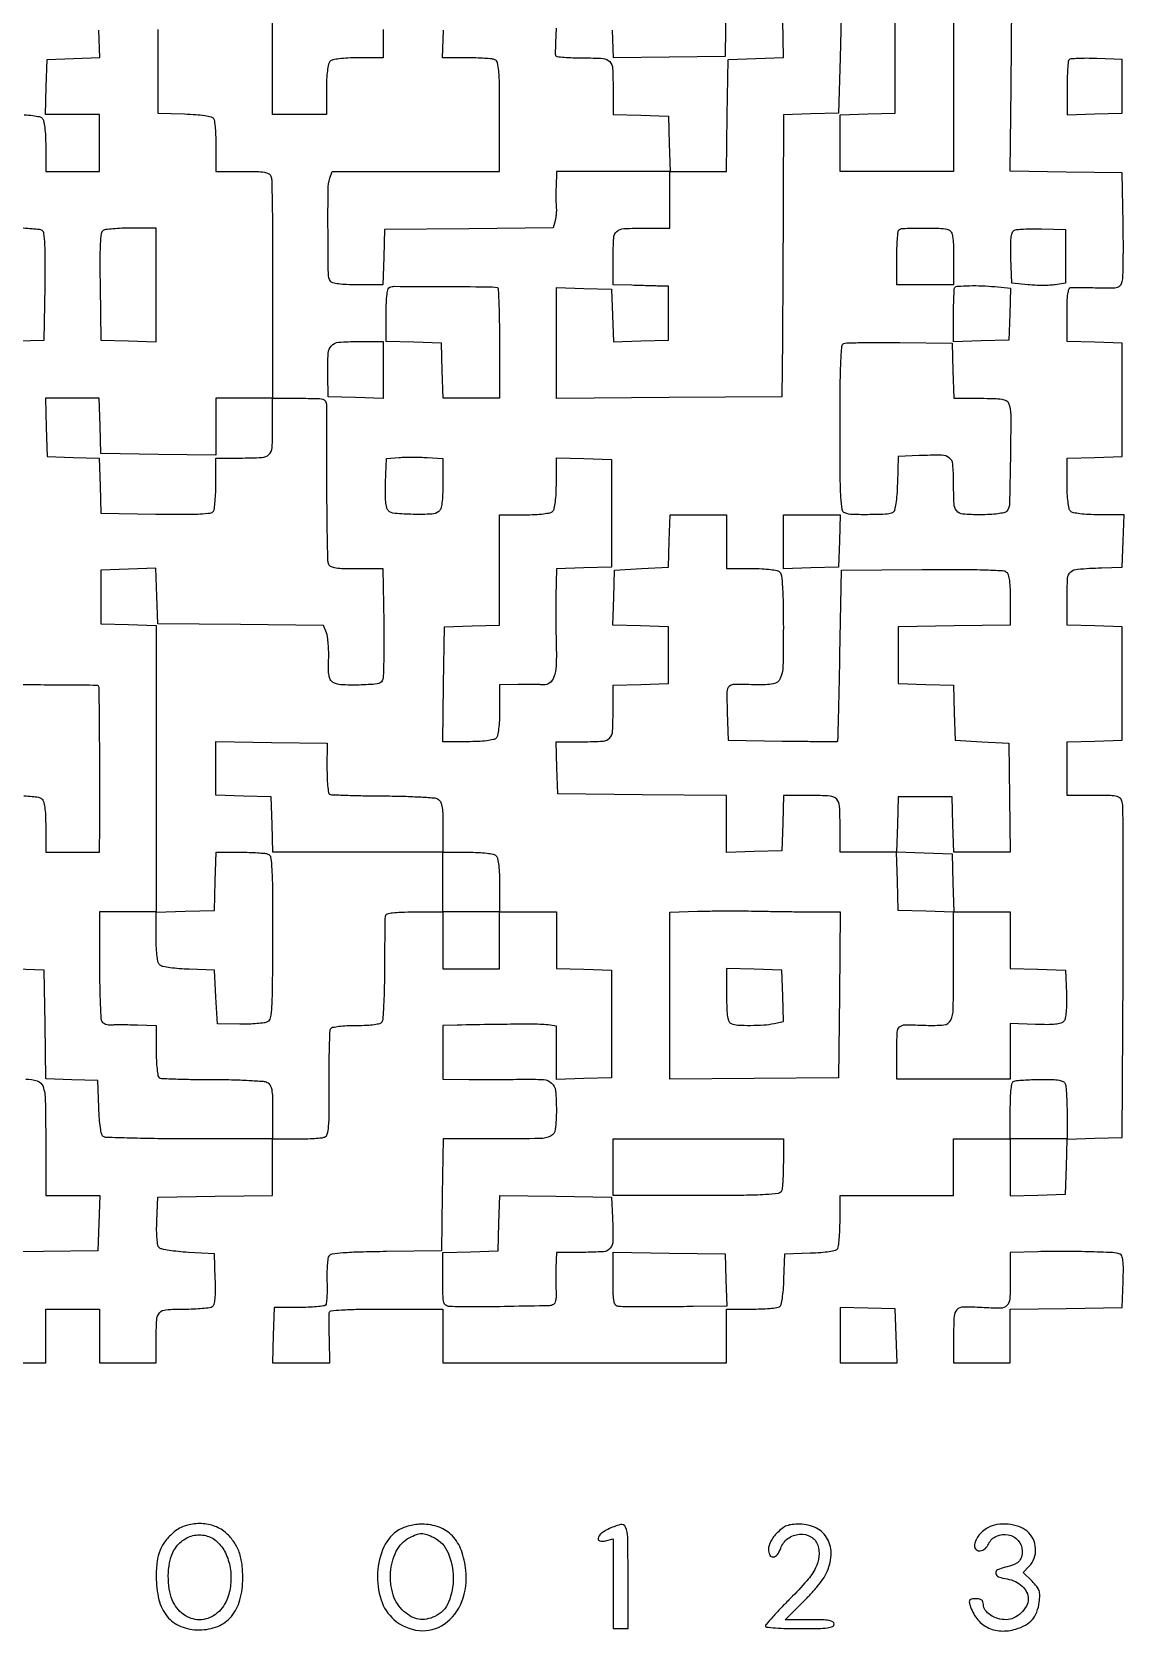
# Model space of a CAD drawing. Extents: x 156 to 936, y 100 to 969.
# Drawn here: x 570 to 936, y 100 to 636 of the extents above; entities that cross this region are included whole.
import ezdxf

# ---------------------------------------------------------------- set-up
doc = ezdxf.new("R2010")
doc.units = 0

msp = doc.modelspace()

# ---------------------------------------------------------------- linework, layer by layer
for points in [[(555.5, 190), (575, 190), (575, 199), (575, 208), (584, 208), (593, 208), (593, 199), (593, 190), (602.5, 190), (612, 190), (612, 197.418213, -0.012045), (612.169488, 204.452803, -0.170409), (613.103321, 206.752319, -0.196932), (615.216333, 207.795471, -0.016954), (621.356989, 208.015313, 0.009288), (624.570103, 208.081049, 0.012325), (627.487838, 208.267102, 0.009701), (629.896861, 208.527636, 0.10999), (630.793098, 208.850966, 0.187221), (631.389362, 209.659703, 0.039341), (631.721251, 211.4185, 0.027159), (631.864234, 214.085459, 0.008519), (631.793098, 218.085653), (631.5, 226.5), (622.795583, 227, -0.010967), (619.381989, 227.271312, -0.015042), (616.327771, 227.674739, -0.01172), (613.836594, 228.140547, -0.145803), (613.000726, 228.594857, -0.155444), (612.558498, 229.454858, -0.019595), (612.289631, 231.55462, -0.019943), (612.157432, 234.29015, -0.011423), (612.205143, 237.594857), (612.5, 245.5), (631.75, 245.771593), (651, 246.043186), (651, 255.521593), (651, 265), (658.918213, 265, 0.007109), (662.067069, 265.044776, 0.008958), (664.979143, 265.179854, 0.007391), (667.407152, 265.372186, 0.06825), (668.431974, 265.61227, 0.244064), (669.303346, 266.594584, 0.041011), (669.729575, 269.156279, 0.01963), (669.931286, 273.774994, 0.002599), (669.923371, 283.561506, -0.00353), (669.930449, 290.281867, -0.005383), (670.040577, 296.1144, -0.002138), (670.20976, 301.100033, -0.129562), (670.468626, 301.949236, -0.212003), (671.085084, 302.370436, -0.014759), (673.21, 302.696074, -0.018614), (675.888158, 302.925143, -0.012026), (679, 303, 0.010596), (682.502241, 303.074227, 0.025122), (685.097841, 303.315308, 0.030263), (686.926361, 303.692359, 0.185205), (687.690983, 304.25, 0.128852), (688.016707, 305.239117, 0.003271), (688.279081, 309.979688, 0.006777), (688.47649, 315.586609, 0.004547), (688.556952, 322, -0.001066), (688.592765, 328.413481, -0.001592), (688.653882, 334.020312, -0.000662), (688.727864, 338.821572, -0.034137), (688.806952, 339.75, -0.294833), (689.337389, 340.346737, -0.035635), (691.144135, 340.712025, -0.025024), (694.011735, 340.936767, -0.007044), (698.5, 341), (708, 341), (708, 331.5), (708, 322), (717.5, 322), (727, 322), (727, 331.5), (727, 341), (736.5, 341), (746, 341), (746, 331.537526), (746, 322.075052), (755.25, 321.787526), (764.5, 321.5), (764.5, 303.5), (764.5, 285.5), (755.25, 285.212474), (746, 284.924948), (746, 293.848975), (746, 302.773001), (743.25, 303.153287, 0.031661), (740.518653, 303.356088, 0.003179), (733.979502, 303.385228, 0.00325), (725.032984, 303.310064, 0.00129), (712.75, 303.09531), (708, 303), (708, 294), (708, 285), (716.75, 284.906082, 0.002418), (720.762235, 284.882421, 0.001368), (725.62411, 284.890566, 0.001366), (730.526104, 284.925579, 0.002246), (734.672502, 284.985146, -0.018785), (741.663365, 284.854338, -0.172549), (744.418594, 283.695911, -0.187123), (745.705564, 281.105428, -0.022785), (746, 274.647529, -0.027723), (745.640404, 268.16701, -0.255934), (744.08105, 265.945274, -0.111118), (740.600141, 265.106774, -0.003764), (726.415076, 265), (708.044131, 265), (707.772065, 246.25), (707.5, 227.5), (689.069141, 227.266381, 0.003441), (680.176313, 227.092448, 0.012814), (674.585009, 226.801079, 0.012951), (670.83361, 226.411069, 0.217565), (669.800608, 225.766381, 0.116431), (669.483763, 224.905279, 0.012248), (669.276131, 222.75504, 0.014631), (669.165147, 220.145751, 0.011238), (669.191464, 217.29333, -0.009926), (669.224824, 214.47816, -0.014231), (669.133867, 211.984624, -0.010003), (668.959722, 209.939009, -0.171777), (668.674478, 209.341144, -0.167796), (668.062033, 209.043104, -0.007819), (665.734953, 208.798401, -0.012207), (662.915945, 208.615699, -0.008396), (659.714481, 208.540401), (651.5, 208.485173), (651.212474, 199.242587), (650.924948, 190), (660.526012, 190), (670.127076, 190), (669.992901, 197.75, -0.0011), (669.946662, 200.809528, -0.001463), (669.918889, 203.590625, -0.001029), (669.907225, 205.922726, -0.014849), (669.929363, 206.75, -0.362749), (670.53976, 207.402041, -0.014238), (674.049018, 207.732623, -0.013433), (679.537568, 207.944525, -0.002931), (689, 208), (708, 208), (708, 199), (708, 190), (755.5, 190), (803, 190), (803, 199), (803, 208), (811.25, 208.015313, 0.008579), (814.497876, 208.077072, 0.011582), (817.430835, 208.251296, 0.008725), (819.854929, 208.494381, 0.112667), (820.706033, 208.797157, 0.192561), (821.236162, 209.533237, 0.02067), (821.666992, 211.63313, 0.020911), (822.005667, 214.460658, 0.010674), (822.206033, 218.031844), (822.5, 226.5), (830.968156, 226.793967, 0.010674), (834.539342, 226.994333, 0.020911), (837.36687, 227.333008, 0.02067), (839.466763, 227.763838, 0.192561), (840.202843, 228.293967, 0.112667), (840.505619, 229.145071, 0.008725), (840.748704, 231.569165, 0.011582), (840.922928, 234.502124, 0.008579), (840.984687, 237.75), (841, 246), (860, 246), (879, 246), (879, 255.5), (879, 265), (888.5, 265), (898, 265), (898, 255.462474), (898, 245.924948), (907.25, 246.212474), (916.5, 246.5), (916.787036, 255.712964), (917.074071, 264.925929), (926.287036, 265.212964), (935.5, 265.5), (935.776595, 320.5, 0.000947), (935.843216, 341.744487, 0.001486), (935.811656, 360.004687, 0.000367), (935.724867, 375.978117, 0.058002), (935.507543, 377.75, 0.122598), (934.851723, 379.003904, 0.154459), (933.732885, 379.672178, 0.053321), (931.54844, 379.94753, 0.004712), (925.980948, 380), (917, 380), (917, 388.962474), (917, 397.924948), (926.25, 398.212474), (935.5, 398.5), (935.5, 417.5), (935.5, 436.5), (926.25, 436.787526), (917, 437.075052), (917, 446.018474, -0.014194), (917.190094, 452.713321, -0.199365), (918.215838, 454.834916, -0.165063), (920.527107, 455.811311, -0.009054), (928.5, 456.245668), (935.5, 456.5), (935.788933, 465.25), (936.077866, 474), (927.738933, 474, -0.011007), (924.191211, 474.078112, -0.020282), (921.315326, 474.321952, -0.021049), (919.141383, 474.688939, -0.145022), (918.2, 475.2, -0.144682), (917.689961, 476.138013, -0.021131), (917.322617, 478.298731, -0.02038), (917.078344, 481.152513, -0.011159), (917, 484.662474), (917, 492.924948), (926.25, 493.212474), (935.5, 493.5), (935.5, 512.5), (935.5, 531.5), (926.25, 531.787526), (917, 532.075052), (917, 541.037526, -0.00744), (917.063008, 545.271671, -0.02682), (917.287754, 547.96063, -0.04033), (917.655897, 549.625425, -0.306589), (918.25, 550.103467, -0.021515), (919.076863, 550.136195, -0.001507), (921.397508, 550.121163, -0.002134), (924.165553, 550.083074, -0.001605), (927.209602, 550.018417, 0.005646), (932.010131, 549.955262, 0.063929), (933.891915, 550.19329, 0.171243), (934.879098, 550.858136, 0.099633), (935.494778, 552.16495, 0.053713), (935.711545, 553.768641, 0.003003), (935.817507, 558.807829, 0.004598), (935.852496, 564.817956, 0.00335), (935.785177, 571.5), (935.5, 588.5), (916.734464, 588.772122), (897.968929, 589.044245), (898.234464, 617.272122), (898.5, 645.5)], [(688, 636.5), (688, 627), (679.7, 627, 0.011084), (676.171507, 626.92177, 0.020332), (673.306878, 626.677711, 0.021091), (671.139671, 626.310542, 0.144849), (670.2, 625.8, 0.144849), (669.689458, 624.860329, 0.021091), (669.322289, 622.693122, 0.020332), (669.07823, 619.828493, 0.011084), (669, 616.3), (669, 608), (660, 608), (651, 608), (651, 627), (651, 646)], [(841.5, 645.5), (841, 627), (840.5, 608.5), (831.25, 608.212474), (822, 607.924948), (821.934333, 579.712474, -0.00042), (821.895725, 567.520287, -0.000322), (821.833808, 554.206164, -0.000326), (821.75976, 541.754602, -0.000776), (821.684333, 532.5), (821.5, 513.5), (783.75, 513.237975), (746, 512.97595), (746, 531.525501), (746, 550.075052), (755.25, 549.787526), (764.5, 549.5), (764.789473, 540.712997), (765.078945, 531.925993), (774.289473, 532.212997), (783.5, 532.5), (783.5, 541.5), (783.5, 550.5), (780.5, 550.582494, 0.000091), (778.934165, 550.625268, 0.000027), (776.545313, 550.689961, 0.000027), (773.862873, 550.762313, 0.000029), (771.25, 550.832494), (765, 551), (765, 559.893011, -0.014768), (765.199638, 566.650479, -0.195511), (766.252746, 568.85745, -0.175208), (768.599988, 569.829247, -0.01141), (776.081787, 570), (784, 570), (784, 579.5), (784, 589), (793.477935, 589), (802.955869, 589), (803.227935, 607.75), (803.5, 626.5), (812.771926, 626.787816), (822.043852, 627.075632), (821.771926, 645.787816)], [(612.5, 636.5), (612.5, 608.5), (621.467001, 608.207902, -0.009786), (625.292364, 608.008289, -0.020298), (628.262875, 607.673305, -0.020215), (630.447011, 607.24575, -0.195149), (631.201688, 606.707902, -0.112618), (631.504907, 605.855762, -0.008743), (631.748365, 603.431384, -0.011595), (631.922842, 600.498009, -0.008591), (631.984687, 597.25), (632, 589), (640.893011, 589, -0.006456), (645.689944, 588.93806, -0.036795), (648.225635, 588.68523, -0.079401), (649.671475, 588.187721, -0.180553), (650.424965, 587.334943, -0.085946), (650.680578, 586.040328, -0.001207), (650.848685, 578.05592, -0.003328), (650.959867, 568.777321, -0.002181), (650.970179, 558.084943, 0.0003), (650.93883, 546.882369, 0.00033), (650.92213, 536.032765, 0.000307), (650.919664, 526.761485, 0.001678), (650.938226, 521.75), (651, 513), (660, 513, -0.00409), (665.711627, 512.953275, -0.056948), (667.751166, 512.686355, -0.196548), (668.672276, 512.01186, -0.13386), (669.041229, 510.75, -0.00421), (669.057338, 509.123273, -0.000113), (669.066342, 501.964063, -0.000236), (669.071056, 493.550797, -0.000161), (669.068825, 484, 0.002058), (669.102701, 474.484415, 0.003091), (669.21776, 466.182812, 0.001264), (669.378199, 459.075243, 0.068632), (669.594984, 457.75, 0.179206), (670.292748, 456.839417, 0.094982), (671.634766, 456.3144, 0.039894), (674.083891, 456.059341, 0.006006), (679.023763, 456), (687.91275, 456), (688.206375, 437.92399, -0.004242), (688.260919, 430.894132, -0.006305), (688.178839, 424.73951, -0.003037), (688.011938, 419.528922, -0.118956), (687.70031, 418.42399, -0.247572), (686.021608, 417.339166, -0.015466), (679.930188, 416.989103, -0.01965), (673.870053, 417.06679, -0.128954), (671, 417.981733, -0.145042), (670.296549, 418.787634, -0.065655), (669.880608, 420.139776, -0.039696), (669.697883, 422.211865, -0.011575), (669.744484, 425.415828, 0.014584), (669.767238, 428.083735, 0.014739), (669.634065, 430.739012, 0.014689), (669.38236, 433.039877, 0.056305), (669.02527, 434.433535), (668.061571, 436.968254), (640.280786, 437.234127), (612.5, 437.5), (612.211984, 446.787023), (611.923969, 456.074046), (602.711984, 455.787023), (593.5, 455.5), (593.5, 446.5), (593.5, 437.5), (602.75, 437.212474), (612, 436.924948), (612, 388.926262), (612, 340.927576), (621.75, 341.213788), (631.5, 341.5), (631.786212, 351.25), (632.072424, 361), (639.954425, 361, -0.00708), (643.088399, 360.955618, -0.008931), (645.985679, 360.821719, -0.007355), (648.401214, 360.631094, -0.068342), (649.418015, 360.393087, -0.272447), (650.327914, 359.250255, -0.021452), (650.721615, 355.226208, -0.012615), (650.93053, 348.122153, -0.001507), (650.948701, 332.400922, -0.001426), (650.872412, 316.209795, -0.013588), (650.632107, 309.295257, -0.027507), (650.185933, 305.496428, -0.239318), (649.198898, 304.175475, -0.083104), (648.127849, 303.851829, -0.011358), (645.795926, 303.606281, -0.012799), (642.996123, 303.447639, -0.010497), (640, 303.41764), (632.5, 303.5), (632, 312.5), (631.5, 321.5), (623.049836, 321.793676, -0.011302), (619.718637, 321.984907, -0.014976), (616.700081, 322.317974, -0.012295), (614.227989, 322.728174, -0.126595), (613.299836, 323.166121, -0.156365), (612.712511, 324.086773, -0.030268), (612.320981, 326.047251, -0.024242), (612.07522, 328.828796, -0.009913), (612, 332.622445), (612, 341), (602.5, 341), (593, 341), (593.015313, 323.25, 0.004059), (593.077198, 316.35967, 0.006115), (593.253321, 310.356513, 0.002711), (593.493131, 305.256022, 0.129124), (593.804052, 304.282811, 0.119372), (594.277083, 303.826764, 0.052781), (595.073279, 303.467343, 0.048078), (596.039885, 303.248663, 0.046891), (597.038739, 303.215996, -0.013071), (598.381137, 303.262838, -0.003126), (600.612942, 303.268387, -0.003211), (603.176673, 303.242267, -0.003173), (605.75, 303.183185), (612, 303), (612, 294.559017, 0.010998), (612.072133, 291.280057, 0.016347), (612.292105, 288.417042, 0.01144), (612.600851, 286.096126, 0.218923), (612.994399, 285.503461, 0.128342), (613.799337, 285.255977, 0.002057), (618.595019, 285.06942, 0.005251), (624.20127, 284.933359, 0.00344), (630.663947, 284.888889, -0.00546), (637.185457, 284.817672, -0.007762), (642.978466, 284.601123, -0.004729), (647.823453, 284.298669, -0.105285), (649.169548, 283.909261, -0.140076), (650.125254, 282.98303, -0.085379), (650.671636, 281.497172, -0.039185), (650.93676, 278.949716, -0.006343), (651, 273.964816), (651, 265), (623.25, 265.015313, -0.002583), (612.526204, 265.076635, -0.004037), (603.296741, 265.251635, -0.001209), (595.301462, 265.487172, -0.134371), (594.292098, 265.798312, -0.195149), (593.75425, 266.552989, -0.020215), (593.326695, 268.737125, -0.020298), (592.991711, 271.707636, -0.009786), (592.792098, 275.532999), (592.5, 284.5), (583.772409, 284.788606), (575.044819, 285.077212), (574.772409, 303.288606), (574.5, 321.5), (565.234727, 321.787728)], [(567.828493, 607.92177, -0.020332), (570.693122, 607.677711, -0.021091), (572.860329, 607.310542, -0.144849), (573.8, 606.8, -0.144849), (574.310542, 605.860329, -0.021091), (574.677711, 603.693122, -0.020332), (574.92177, 600.828493, -0.011084), (575, 597.3), (575, 589), (584, 589), (593, 589), (593, 598.5), (593, 608), (583.962474, 608), (574.924948, 608), (575.212474, 617.25), (575.5, 626.5), (584.287003, 626.789473), (593.074007, 627.078945), (592.787003, 636.289473)], [(745.954625, 637, 0.004393), (745.771358, 633.688606, 0.006465), (745.673556, 630.776563, 0.003296), (745.638973, 628.315507, 0.112694), (745.763642, 627.75, 0.261127), (746.184867, 627.45022, 0.006559), (748.608917, 627.220312, 0.01242), (751.540444, 627.054193, 0.007942), (754.952028, 627, -0.014922), (761.661049, 626.799732, -0.19567), (763.860634, 625.747662, -0.17485), (764.829403, 623.404206, -0.01145), (765, 615.955738), (765, 608.075052), (774.25, 607.787526), (783.5, 607.5), (783.787526, 598.25), (784.075052, 589), (765.037526, 589), (746, 589), (745.884846, 583.75, 0.004055), (745.855181, 581.603758, 0.004284), (745.861201, 579.496297, 0.004097), (745.89683, 577.680458, 0.019369), (745.96606, 576.64165, -0.033696), (745.999474, 575.760656, -0.016183), (745.929563, 574.631211, -0.015964), (745.780164, 573.45281, -0.021971), (745.566064, 572.407198), (744.9697, 570.031095), (716.73485, 569.765548), (688.5, 569.5), (688.212474, 560.25), (687.924948, 551), (679.521491, 551, -0.009651), (675.770513, 551.072411, -0.023863), (673.030689, 551.309506, -0.028375), (671.113401, 551.679778, -0.194839), (670.354011, 552.236216, -0.136005), (669.661797, 554.614577, -0.002102), (669.537116, 569.000219, -0.003219), (669.564641, 582.939136, -0.07855), (670.199951, 586.75), (670.950498, 589), (698.975249, 589), (727, 589), (727, 607.393011, 0.002472), (726.948927, 617.723448, 0.018295), (726.72025, 622.640441, 0.036273), (726.288503, 625.393178, 0.24904), (725.418213, 626.393011, 0.068543), (724.399219, 626.631102, 0.007277), (721.964077, 626.821697, 0.008872), (719.042924, 626.955617, 0.007017), (715.880687, 627), (707.924948, 627), (708.212474, 636.25)], [(565.287036, 532.212964), (574.5, 532.5), (574.773792, 550.426279, 0.003244), (574.852313, 559.364497, 0.013907), (574.716418, 564.689515, 0.016205), (574.420432, 568.133477, 0.225497), (573.773792, 569.160966, 0.110898), (572.885456, 569.479821, 0.009361), (570.450739, 569.736403, 0.012067), (567.502728, 569.919839, 0.009039)], [(567.735348, 379.842502, -0.021342), (570.485252, 379.701133, -0.023545), (572.568167, 379.405224, -0.126804), (573.594796, 378.921326, -0.145524), (574.251072, 377.939147, -0.03848), (574.673265, 376.078343, -0.027148), (574.9254, 373.342652, -0.009406), (575, 369.377555), (575, 361), (584, 361), (593, 361), (593.093048, 369.75, 0.003158), (593.1493, 382.776107, 0.001686), (593.062834, 398.878662, 0.000117), (592.908134, 416.11383, 0.19652), (592.683013, 416.65032, 0.197103), (592.163156, 416.867776, 0.00008), (571.977106, 417.005164, 0.00133), (551.561096, 417.086546, 0.001358)], [(568.300964, 284.983256, -0.09188), (572.183816, 284.449134, -0.238505), (574.118933, 282.503114, -0.074144), (574.875419, 277.996509, -0.004574), (575, 264.377555), (575, 246), (584.037526, 246), (593.075052, 246), (592.787526, 236.75), (592.5, 227.5), (574.287172, 227.276733), (556.074344, 227.053466)]]:
    msp.add_lwpolyline(points, format="xyb")
for points in [[(802.772202, 646.287232), (802.5, 627.5), (783.787816, 627.228074), (765.075632, 626.956148), (764.787816, 636.228074)], [(878.966102, 645.399515), (878.966102, 589), (859.983051, 589), (841, 589), (841, 598.462474), (841, 607.924948), (850.25, 608.212474), (859.5, 608.5), (859.5, 627), (859.5, 645.5)]]:
    msp.add_lwpolyline(points)
for points in [[(917.702644, 626.369311, 0.173388), (917.422777, 625.777963, 0.006353), (917.206402, 623.267253, 0.010931), (917.050962, 620.245903, 0.007385), (917, 616.795808), (917, 607.924948), (926.25, 608.212474), (935.5, 608.5), (935.5, 617.5), (935.5, 626.5), (926.952644, 626.785977, 0.007913), (923.626528, 626.84459, 0.011703), (920.709672, 626.781547, 0.007016), (918.290922, 626.638564, 0.179987)], [(594.226208, 569.160966, 0.225497), (593.579568, 568.133477, 0.016205), (593.283582, 564.689515, 0.013907), (593.147687, 559.364497, 0.003244), (593.226208, 550.426279), (593.5, 532.5), (602.75, 532.212474), (612, 531.924948), (612, 550.962474), (612, 570), (603.75, 569.984687, 0.009039), (600.497272, 569.919839, 0.012067), (597.549261, 569.736403, 0.009361), (595.114544, 569.479821, 0.110898)], [(877.418213, 569.393011, -0.192406), (878.217093, 568.653872, -0.06988), (878.688469, 567.154102, -0.034532), (878.937024, 564.571713, -0.00673), (879, 559.893011), (879, 551), (869.5, 551), (860, 551), (860, 559.833333, -0.007039), (860.048334, 563.266524, -0.010477), (860.195833, 566.267708, -0.005871), (860.400808, 568.76784, -0.174709), (860.666667, 569.333333, -0.192867), (861.981803, 569.896108, -0.004931), (868.550861, 569.984299, -0.008182), (874.871554, 569.903379, -0.084511)], [(916.5, 560.5), (916.5, 551.5), (913, 551, -0.025271), (911.275512, 550.842002, -0.010209), (908.9125, 550.79375, -0.010071), (906.362159, 550.845125, -0.012595), (904, 551), (898.5, 551.5), (898.206902, 559.914347, -0.008557), (898.136131, 563.911022, -0.02706), (898.279299, 566.583734, -0.03904), (898.61127, 568.351173, -0.184607), (899.206902, 569.17015, -0.118191), (900.102078, 569.488416, -0.010843), (902.470153, 569.689286, -0.01353), (905.341672, 569.792355, -0.010196), (908.5, 569.755803), (916.5, 569.5)], [(726.225, 550.099795, -0.361941), (726.519588, 549.776818, -0.001489), (726.737031, 544.59494, -0.006068), (726.897857, 538.600549, -0.003672), (726.95, 531.5), (726.95, 513), (717.512526, 513), (708.075052, 513), (707.787526, 522.25), (707.5, 531.5), (698.25, 531.787526), (689, 532.075052), (689, 540.954192, -0.008156), (689.06699, 545.060641, -0.025243), (689.297109, 547.823452, -0.033532), (689.665894, 549.637005, -0.249155), (690.25, 550.256482, -0.082506), (691.730113, 550.498031, -0.000371), (707.641771, 550.44055, -0.000865), (722.793541, 550.348332, -0.032254)], [(892.787814, 550.382182), (898.075629, 549.846638), (897.787814, 541.173319), (897.5, 532.5), (888.25, 532.212474), (879, 531.924948), (879, 540.795808, -0.004454), (879.030559, 544.225975, -0.00692), (879.124207, 547.183248, -0.002644), (879.252444, 549.70626, -0.186278), (879.422831, 550.083333, -0.181623), (880.477265, 550.552605, -0.009261), (884.285458, 550.708361, -0.015059), (888.574282, 550.675087, -0.015767)], [(688, 522.462474), (688, 512.924948), (678.781651, 513.212474), (669.563303, 513.5), (669.471582, 521, -0.015639), (669.605582, 528.034671, -0.174399), (670.669374, 530.581636, -0.190451), (673.06869, 531.750804, -0.019261), (679.535184, 532), (688, 532)], [(878.787526, 522.25), (879.075052, 513), (887.930537, 513, -0.006773), (892.587052, 512.936924, -0.03465), (895.160133, 512.688208, -0.070053), (896.655249, 512.216672, -0.192061), (897.393011, 511.418213, -0.09206), (898.145544, 507.347604, -0.003894), (898.019097, 492.616753, -0.00225), (897.699267, 477.295436, -0.192327), (896.8, 475.2, -0.142062), (895.888147, 474.698102, -0.021703), (893.825282, 474.327993, -0.021121), (891.136184, 474.08019, -0.012415), (887.906989, 474, -0.019529), (882.10285, 474.22678, -0.206572), (880.053293, 475.30822, -0.160126), (879.15772, 477.685296, -0.010688), (879, 485.062735, 0.021864), (878.742559, 490.947241, 0.211695), (877.562553, 493.083447, 0.162596), (875.01089, 493.947558, 0.011811), (867.479083, 493.800912), (860.5, 493.5), (860.207902, 484.532999, -0.009786), (860.008289, 480.707636, -0.020298), (859.673305, 477.737125, -0.020215), (859.24575, 475.552989, -0.195149), (858.707902, 474.798312, -0.130987), (856.817018, 474.201645, -0.008326), (850.955404, 474.034449, -0.010436), (845.174013, 474.086528, -0.084331), (842.581787, 474.606989, -0.272858), (841.669364, 475.754795, -0.020825), (841.269676, 479.85172, -0.012415), (841.047462, 487.069303, -0.001487), (841, 503.023655, -0.001985), (841.055238, 516.934927, -0.00904), (841.265876, 525.027951, -0.007147), (841.581369, 530.424532, -0.283936), (842.25, 531.349327, -0.091899), (843.209156, 531.551964, -0.001786), (848.273438, 531.660091, -0.004234), (854.203159, 531.715282, -0.002819), (861, 531.682661), (878.5, 531.5)], [(575.213788, 503.25), (575.5, 493.5), (584.212982, 493.211607), (592.925964, 492.923214), (593.212982, 483.711607), (593.5, 474.5), (611.926619, 474.226758, 0.003139), (621.125155, 474.14811, 0.013555), (626.589823, 474.283854, 0.01557), (630.126519, 474.578359, 0.226527), (631.161306, 475.226758, 0.110913), (631.48003, 476.114795, 0.009356), (631.736503, 478.549423, 0.012063), (631.919865, 481.497312, 0.009035), (631.984687, 484.75), (632, 493), (639.918213, 493, 0.011759), (647.429085, 493.176663, 0.18106), (649.767356, 494.179831, 0.19079), (650.809647, 496.45107, 0.013298), (651, 503.606989), (651, 513), (641.5, 513), (632, 513), (632, 503.478407), (632, 493.956814), (612.75, 494.228407), (593.5, 494.5), (593.212474, 503.75), (592.924948, 513), (583.926262, 513), (574.927576, 513)], [(708, 484.529895, -0.00982), (707.924766, 480.699477, -0.025854), (707.675389, 477.965859, -0.03442), (707.26862, 476.071226, -0.150566), (706.648795, 475.123488, -0.163371), (704.299028, 474.215226, -0.015729), (698.089708, 474.131354, -0.015169), (691.876218, 474.431602, -0.178093), (689.710973, 475.427542, -0.145397), (689.185328, 476.393347, -0.028752), (688.883356, 478.36252, -0.023515), (688.752617, 481.103917, -0.010132), (688.824456, 484.763227), (689.148912, 492.892281), (693.324456, 493.19614, -0.012884), (695.297719, 493.288708, -0.006304), (697.815621, 493.310117, -0.006249), (700.435232, 493.266621, -0.009014), (702.75, 493.15745), (708, 492.814901)], [(764.5, 474.5), (764.5, 456.5), (755.25, 456.212474), (746, 455.924948), (745.870157, 446.712474, 0.002991), (745.836747, 442.593583, 0.001923), (745.844955, 437.816404, 0.001933), (745.889043, 433.141414, 0.003631), (745.966696, 429.364645, -0.019571), (745.89908, 423.39022, -0.071215), (745.174365, 419.674945, -0.14144), (743.76791, 417.687487, -0.190555), (741.681331, 417.048124, 0.014879), (740.45841, 417.108714, 0.003082), (738.304829, 417.137972, 0.003236), (735.802776, 417.140345, 0.003046), (733.25, 417.110691), (727, 417), (727, 408.7, -0.011084), (726.92177, 405.171507, -0.020332), (726.677711, 402.306878, -0.021091), (726.310542, 400.139671, -0.144849), (725.8, 399.2, -0.144945), (724.859379, 398.68917, -0.021068), (722.688436, 398.322102, -0.020304), (719.817564, 398.078164, -0.011041), (716.278407, 398), (707.956814, 398), (708.228407, 417.25), (708.5, 436.5), (717.75, 436.787526), (727, 437.075052), (727, 455.537526), (727, 474), (735.3, 474, 0.011084), (738.828493, 474.07823, 0.020332), (741.693122, 474.322289, 0.021091), (743.860329, 474.689458, 0.144849), (744.8, 475.2, 0.145015), (745.311042, 476.141321, 0.021051), (745.678036, 478.315021, 0.020283), (745.921884, 481.190499, 0.01101), (746, 484.737526), (746, 493.075052), (755.25, 492.787526), (764.5, 492.5)], [(803, 465), (803, 456), (811.3, 456, -0.011084), (814.828493, 455.92177, -0.020332), (817.693122, 455.677711, -0.021091), (819.860329, 455.310542, -0.144849), (820.8, 454.8, -0.169897), (821.377525, 453.600817, -0.011759), (821.715071, 449.806272, -0.012259), (821.935577, 444.389808, -0.004043), (822, 436.422445, -0.005367), (821.857808, 423.175195, -0.100545), (820.945096, 419.129432, -0.251654), (818.646549, 417.362298, -0.049849), (813.284291, 417.02542, 0.006985), (805.712638, 417.198881, 0.190556), (803.883466, 416.49433, 0.208773), (803.115161, 414.750067, 0.008587), (803.212474, 407.75), (803.5, 398.5), (821.75, 398.227441, 0.001414), (828.762379, 398.142554, 0.002319), (834.700991, 398.115011, 0.000271), (839.987863, 398.117876, 0.231864), (840.210819, 398.227441, 0.159319), (840.299984, 398.477615, 0.000083), (840.518094, 406.791811, 0.00111), (840.738921, 416.053059, 0.000676), (840.960819, 427), (841.5, 455.5), (868.466739, 455.692567, -0.002614), (880.417174, 455.715417, -0.006889), (888.978155, 455.569053, -0.003959), (895.430365, 455.31864, -0.162923), (896.716739, 454.820122, -0.157943), (897.292813, 453.910945, -0.029031), (897.679739, 451.935638, -0.023811), (897.924619, 449.152927, -0.010041), (898, 445.399621), (898, 437.044131), (879.25, 436.772065), (860.5, 436.5), (860.5, 427), (860.5, 417.5), (869.712964, 417.212964), (878.925929, 416.925929), (879.212964, 407.712964), (879.5, 398.5), (888.5, 398), (897.5, 397.5), (897.732973, 379.25), (897.965946, 361), (888.520499, 361), (879.075052, 361), (878.787526, 370.25), (878.5, 379.5), (869.5, 379.5), (860.5, 379.5), (860.212977, 370.288016), (859.925954, 361.076031), (869.212977, 360.788016), (878.5, 360.5), (878.786212, 350.75), (879.072424, 341), (888.536212, 341), (898, 341), (898, 331.537526), (898, 322.075052), (907.25, 321.787526), (916.5, 321.5), (916.793771, 313.655204, -0.011559), (916.84217, 310.273852, -0.021189), (916.701223, 307.522092, -0.023197), (916.407018, 305.433375, -0.127282), (915.926516, 304.411457, -0.146513), (914.938809, 303.75425, -0.046044), (913.181635, 303.390478, -0.029245), (910.511406, 303.247105, -0.008463), (906.382745, 303.33695), (898, 303.661394), (898, 294.330697), (898, 285), (879, 285), (860, 285), (860, 294, -0.009036), (860.121822, 300.740614, -0.198521), (860.922758, 302.495865, -0.191866), (862.739711, 303.20402, -0.008357), (869.684577, 303.035926, 0.033542), (875.792074, 303.195655, 0.26383), (878.032459, 304.758538, 0.10785), (878.886598, 308.391551, 0.00401), (879, 322.529862), (879, 340.924948), (869.75, 341.212474), (860.5, 341.5), (860.213788, 351.25), (859.927576, 361), (850.463788, 361), (841, 361), (841, 368.918213, 0.011384), (840.829682, 376.397656, 0.174757), (839.860252, 378.745668, 0.195866), (837.658129, 379.79962, 0.014889), (830.930537, 380), (822.075052, 380), (821.787526, 370.75), (821.5, 361.5), (812.25, 361.212474), (803, 360.924948), (803, 370.446901), (803, 379.968853), (774.75, 380.234427), (746.5, 380.5), (746.211067, 389.25), (745.922134, 398), (754.854078, 398, 0.014609), (761.641066, 398.198342, 0.194741), (763.853316, 399.248213, 0.176025), (764.828262, 401.589684, 0.011517), (765, 409.044262), (765, 416.924948), (774.25, 417.212474), (783.5, 417.5), (783.5, 427), (783.5, 436.5), (774.212977, 436.788016), (764.925954, 437.076031), (765.212977, 446.288016), (765.5, 455.5), (774.5, 456), (783.5, 456.5), (783.788933, 465.25), (784.077866, 474), (793.538933, 474), (803, 474)], [(669.191638, 389.264286, 0.009956), (669.237072, 386.069146, 0.014984), (669.415516, 383.288984, 0.009748), (669.674211, 381.020707, 0.224714), (670.019614, 380.487878, 0.128584), (670.73715, 380.267639, 0.001602), (675.573296, 380.079703, 0.004597), (681.193965, 379.931041, 0.00298), (687.697237, 379.857619, -0.005035), (694.261962, 379.756511, -0.007212), (700.078251, 379.524346, -0.00422), (704.953826, 379.217955, -0.103481), (706.25, 378.848844, -0.146507), (707.147105, 377.970912, -0.080394), (707.671167, 376.511781, -0.038969), (707.934529, 374.047567, -0.007143), (708, 369.464816), (708, 361), (716.3, 361, -0.011084), (719.828493, 360.92177, -0.020332), (722.693122, 360.677711, -0.021091), (724.860329, 360.310542, -0.144849), (725.8, 359.8, -0.147006), (726.316915, 358.838945, -0.020534), (726.681818, 356.584848, -0.019692), (726.923212, 353.57572, -0.010168), (727, 349.8), (727, 341), (717.5, 341), (708, 341), (708, 351), (708, 361), (679.537526, 361), (651.075052, 361), (650.787526, 370.25), (650.5, 379.5), (641.25, 379.787526), (632, 380.075052), (632, 389.059591), (632, 398.044131), (650.619262, 397.772065), (669.238524, 397.5)], [(831.765819, 341.037566), (841.031637, 341), (840.765819, 313.25), (840.5, 285.5), (812.25, 285.234427), (784, 284.968853), (784, 312.946901), (784, 340.924948), (793.25, 341.212474, -0.004375), (797.512192, 341.307635, -0.002418), (802.720312, 341.353137, -0.00241), (807.999657, 341.348281, -0.003875), (812.5, 341.287566, 0.001274), (817.00143, 341.203418, 0.000792), (822.284334, 341.126499, 0.000794), (827.497552, 341.067131, 0.001436)], [(803, 313.144515, 0.006687), (803.062877, 308.443624, 0.034414), (803.311272, 305.851928, 0.069706), (803.782488, 304.347501, 0.192751), (804.581787, 303.606989, 0.078039), (806.798187, 303.133083, 0.014165), (811.014952, 303.021077, 0.0162), (815.448713, 303.172638, 0.032719), (818.912002, 303.6324), (822.074004, 304.264801), (821.787002, 312.8824), (821.5, 321.5), (812.25, 321.787526), (803, 322.075052)], [(916.393011, 283.418213, -0.069754), (916.631434, 282.386579, -0.006804), (916.821697, 279.828225, -0.008515), (916.955643, 276.757628, -0.006641), (917, 273.418213), (917, 265), (907.5, 265), (898, 265), (898, 274.416667, -0.007664), (898.066885, 278.779825, -0.023674), (898.296577, 281.718794, -0.030487), (898.663429, 283.66522, -0.23943), (899.25, 284.337719, -0.073768), (900.090566, 284.54009, -0.005873), (902.377947, 284.717133, -0.007854), (905.124525, 284.854008, -0.005939), (908.143011, 284.921053, -0.008277), (912.114571, 284.896331, -0.039372), (914.372614, 284.666389, -0.078191), (915.702595, 284.201528, -0.179923)], [(822, 257.081787, -0.006906), (821.956553, 253.936322, -0.008768), (821.825431, 251.034629, -0.007138), (821.63892, 248.616176, -0.0689), (821.405721, 247.614908, -0.274993), (820.276471, 246.724532, -0.018881), (816.056676, 246.33014, -0.012041), (808.727387, 246.10026, -0.001524), (792.905721, 246.033408), (765, 246.000575), (765, 255.500287), (765, 265), (793.5, 265), (822, 265)], [(764.800912, 238.520917, -0.012322), (764.941866, 230.88044, -0.176722), (764.009281, 228.372662, -0.202101), (761.732324, 227.227183, -0.01682), (754.980948, 227), (746, 227), (745.854633, 221.75, 0.004887), (745.814501, 219.50916, 0.00402), (745.81428, 217.116957, 0.004061), (745.849592, 214.919691, 0.010764), (745.921394, 213.350278, -0.032314), (745.924707, 212.096577, -0.039258), (745.760303, 210.933635, -0.043322), (745.468846, 210.009484, -0.157567), (745.075113, 209.546423, -0.133686), (743.718627, 209.144911, -0.000746), (730.152104, 208.866912, -0.003368), (717.71462, 208.714407, -0.014174), (710.25, 208.884778, -0.132461), (708.989452, 209.294904, -0.1897), (708.315976, 210.242452, -0.056598), (708.047635, 212.296736, -0.004204), (708, 217.962474), (708, 226.924948), (717.25, 227.212474), (726.5, 227.5), (726.787816, 236.771926), (727.075632, 246.043852), (745.787816, 245.771926), (764.5, 245.5)], [(802.788933, 217.75), (803.077866, 209), (791.788933, 208.850714, -0.001484), (783.284179, 208.763495, -0.002204), (775.834825, 208.742051, -0.00211), (769.813442, 208.776666, -0.013344), (766.75, 208.889005, -0.213277), (765.833287, 209.370457, -0.119976), (765.301568, 210.535596, -0.042118), (765.053808, 212.883608, -0.005236), (765, 218.022065), (765, 227.044131), (783.75, 226.772065), (802.5, 226.5)], [(907.25, 227.212474), (898, 226.924948), (898, 218.029862, -0.013351), (897.821928, 211.361954, -0.184523), (896.858554, 209.195034, -0.198836), (894.72836, 208.307022, -0.015854), (888.5, 208.48953, 0.015674), (882.256629, 208.67473, 0.199249), (880.134483, 207.789889, 0.18452), (879.17596, 205.628862, 0.013136), (879, 198.932612), (879, 190), (888.5, 190), (898, 190), (898, 198.977935), (898, 207.955869), (916.75, 208.227935), (935.5, 208.5), (935.789171, 217.266353, 0.007405), (935.866359, 221.515345, 0.027968), (935.726599, 224.17153, 0.044223), (935.397068, 225.823626, 0.248475), (934.789171, 226.447593, 0.067284), (932.225329, 226.90617, 0.003715), (924.064022, 227.193543, 0.006315), (915.257247, 227.326857, 0.008395)], [(618.040808, 133.380884, 0.048498), (615.126257, 130.401328, 0.073376), (613.292525, 127.278529, 0.065402), (612.31131, 123.496635, 0.030819), (612, 118.450789, 0.058682), (612.912719, 110.700786, 0.1119), (615.668413, 105.101279, 0.12978), (620.236446, 101.753329, 0.094427), (626.455307, 100.582718, 0.094531), (632.61286, 101.771661, 0.124531), (637.226797, 105.114792, 0.110625), (640.051069, 110.598106, 0.063905), (641, 117.992281, 0.033434), (640.662316, 123.036679, 0.059215), (639.62422, 127.068915, 0.06711), (637.788649, 130.394928, 0.058312), (635.059249, 133.296691, 0.096425), (631.210883, 135.435434, 0.077667), (626.530102, 136.190673, 0.077971), (621.859638, 135.481554, 0.098618)], [(693.298549, 134.040484, 0.15002), (688.279597, 128.380363, 0.093137), (686.135813, 119.69061, 0.091347), (687.280444, 110.658277, 0.136341), (691.612484, 104.035382, 0.155891), (700.002447, 100.376456, 0.17739), (708.462221, 102.529183, 0.154018), (714.357887, 110.049935, 0.116034), (715.708915, 120.531399, 0.061244), (714.181628, 127.198889, 0.103607), (711.178679, 132.053218, 0.115042), (706.735838, 134.971958, 0.088271), (701, 135.992524, 0.032766), (698.950463, 135.858069, 0.029313), (696.856764, 135.456219, 0.03026), (694.908106, 134.83472, 0.044606)], [(763.25, 134.254619, 0.052635), (760.909476, 132.764417, 0.178348), (759.984792, 131.241473, 0.416045), (760.586708, 130.35374, 0.108509), (762.5, 130.410644), (765, 131.038104), (765, 116.019052), (765, 101), (767.5, 101), (770, 101), (770, 118.5, 0.003467), (769.908835, 131.645842, 0.098041), (769.203983, 134.963736, 0.372048), (767.429404, 135.828959, 0.050814)], [(819.923077, 133.076923, 0.03585), (818.75283, 131.725653, 0.038408), (817.817164, 130.250616, 0.041776), (817.200166, 128.811386, 0.080548), (817, 127.576923, 0.113507), (817.437501, 125.674556, 0.308887), (818.577869, 125.022348, 0.2155), (820.001213, 125.807641, 0.076824), (821.116924, 127.905564, -0.15212), (823.51017, 131.137766, -0.137228), (827.417419, 132.602963, -0.151365), (831.23923, 131.770629, -0.18936), (833.508246, 128.974019, -0.10064), (833.91717, 125.157042, -0.094797), (832.823268, 121.394128, -0.060504), (829.892069, 117.042686, -0.017937), (824.414533, 111.15739, 0.004837), (821.189515, 107.869358, 0.007461), (818.471769, 104.958644, 0.00308), (816.213584, 102.435535, 0.182974), (816, 101.871429, 0.385925), (816.317195, 101.521681, 0.005477), (819.378125, 101.255982, 0.011803), (823.090552, 101.062664, 0.007105), (827.5, 101, 0.004301), (833.719975, 101.053509, 0.028132), (836.833333, 101.282609, 0.065619), (838.479566, 101.72187, 0.303591), (839, 102.5, 0.261739), (838.579103, 103.248957, 0.091718), (837.383596, 103.704259, 0.0385), (835.107906, 103.941784, 0.006759), (830.801578, 104), (822.603157, 104), (828.696134, 110.017907, 0.013284), (831.146459, 112.570139, 0.013079), (833.470899, 115.261875, 0.013058), (835.382215, 117.724407, 0.047749), (836.394556, 119.419036, 0.094828), (837.991696, 125.571828, 0.140221), (836.81625, 130.987197, 0.152601), (833.072749, 134.657793, 0.118728), (827.5, 136, 0.026196), (824.970379, 135.867376, 0.065954), (823.180131, 135.43595, 0.070691), (821.637613, 134.574462, 0.03374)], [(890.5, 134.792183, 0.046913), (888.692821, 133.51707, 0.056517), (887.27738, 131.996669, 0.063003), (886.361423, 130.362642, 0.091983), (886.031803, 128.75, 0.214367), (886.584122, 127.458685, 0.222307), (887.903956, 127.040579, 0.144989), (889.55726, 127.776291, 0.109589), (890.759506, 129.371519, -0.181551), (893.396002, 132.001072, -0.157365), (897.296, 132.44255, -0.159768), (900.676589, 130.523487, -0.186526), (902, 127.099392, -0.069669), (901.69559, 124.925307, -0.13167), (900.791821, 123.417795, -0.105164), (899.092835, 122.354164, -0.034798), (896.25, 121.536017, 0.057952), (893.719335, 120.679293, 0.338219), (893.115023, 119.507995, 0.268749), (894.083791, 118.360308, 0.046554), (896.945465, 117.624711, -0.069936), (899.709743, 116.775044, -0.080849), (901.982962, 115.222518, -0.089494), (903.476918, 113.180973, -0.113793), (904, 110.912352, -0.127548), (903.387126, 108.548909, -0.077311), (901.601114, 106.256024, -0.075974), (899.162988, 104.577035, -0.113332), (896.649926, 104, -0.070363), (893.849497, 104.396057, -0.075917), (891.347038, 105.551423, -0.088415), (889.606829, 107.206897, -0.159835), (889, 109.056704, 0.081561), (888.851439, 109.961379, 0.15046), (888.419712, 110.560771, 0.120017), (887.644901, 110.896627, 0.042558), (886.432612, 111, 0.02906), (885.047212, 110.919414, 0.190869), (884.446363, 110.596294, 0.213698), (884.268107, 109.974341, 0.037041), (884.536738, 108.75, 0.091867), (886.768107, 104.392418, 0.109643), (890.302768, 101.439848, 0.107445), (894.814652, 100.223027, 0.085319), (899.837198, 100.833077, 0.052499), (903.090376, 102.19318, 0.088596), (905.38714, 104.041503, 0.090111), (906.877419, 106.54639, 0.055965), (907.709941, 109.874113, 0.028712), (907.885446, 112.181234, 0.088501), (907.640148, 113.720575, 0.08639), (906.873704, 115.100761, 0.026539), (905.274767, 116.879079), (902.299145, 119.854701), (904.349573, 121.905128, 0.113251), (906.013297, 124.559654, 0.098921), (906.462052, 127.811967, 0.096942), (905.625633, 131.042246, 0.103817), (903.644236, 133.629592, 0.096317), (900.902819, 135.193128, 0.059586), (897.261707, 135.958746, 0.059386), (893.52572, 135.845083, 0.093183)], [(632.352379, 130.17445, -0.098238), (635.175398, 126.393602, -0.070324), (636.76479, 121.346808, -0.067135), (636.934328, 115.810482, -0.073211), (635.605633, 110.598574, -0.132623), (631.867105, 105.776415, -0.163331), (626.5, 103.975137, -0.163331), (621.132895, 105.776415, -0.132623), (617.394367, 110.598574, -0.061555), (616.365009, 114.277472, -0.040264), (616.059255, 118.677111, -0.040522), (616.460132, 123.017448, -0.067594), (617.570985, 126.508347, -0.106783), (620.350965, 130.121344, -0.11528), (624.303287, 132.142246, -0.120662), (628.597851, 132.154929, -0.124735)], [(705.032733, 131.483073, -0.174651), (709.742682, 126.404243, -0.098381), (711.481273, 118.075357, -0.100542), (709.895628, 109.86385, -0.190274), (705.287676, 105.085212, -0.060061), (702.48337, 104.19449, -0.087074), (699.891296, 104.158562, -0.085934), (697.417139, 105.009611, -0.057006), (694.961872, 106.75, -0.134423), (691.343348, 112.357925, -0.094935), (690.467354, 119.844226, -0.097804), (692.412318, 126.932325, -0.153914), (696.762571, 131.434612, -0.030817), (699.122753, 132.532861, -0.092273), (700.863138, 132.867363, -0.091283), (702.618066, 132.554903, -0.029756)]]:
    msp.add_lwpolyline(points, format="xyb", close=True)
for points in [[(840.788933, 465.25), (840.5, 456.5), (831.25, 456.212474), (822, 455.924948), (822, 464.962474), (822, 474), (831.538933, 474), (841.077866, 474)], [(840.999039, 199.25), (841, 190), (850.537526, 190), (860.075052, 190), (859.787526, 199.060359), (859.5, 208.120719), (850.249039, 208.310359), (840.998078, 208.5)]]:
    msp.add_lwpolyline(points, close=True)

doc.saveas('drawing.dxf')
